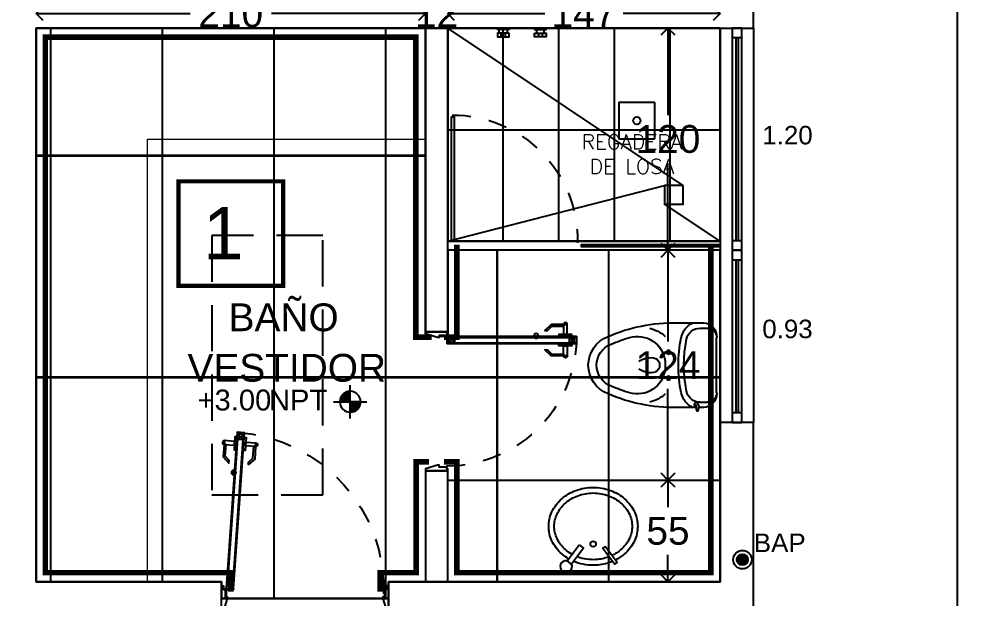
# Model space of a CAD drawing. Header units: metres. Extents: x 116 to 542, y -164 to 56.
# Drawn here: x 504.03 to 509.25, y -89.82 to -86.69 of the extents above; entities that cross this region are included whole.
import ezdxf
from ezdxf.enums import TextEntityAlignment as Align

# ---------------------------------------------------------------- set-up
doc = ezdxf.new("R2010")
doc.units = ezdxf.units.M
doc.header["$PDMODE"] = 35
doc.linetypes.add('AR-169$0$ACAD_ISO07W100', pattern=[3, 0, -3])
doc.linetypes.add('AR-169$0$HIDDEN', pattern=[0.375, 0.25, -0.125])
for name, color, linetype in [('A-ACABADOS PISOS', 1, 'Continuous'), ('A-PISO', 30, 'Continuous'), ('A-ZOCLO', 30, 'Continuous'), ('AR-169$0$A-BAP', 8, 'Continuous'), ('AR-169$0$A-CANCELERIA', 8, 'Continuous'), ('AR-169$0$A-DIM-VANOS', 8, 'Continuous'), ('AR-169$0$A-ESCALON', 8, 'Continuous'), ('AR-169$0$A-EXTERIOR', 8, 'Continuous'), ('AR-169$0$A-MUEBLES FIJOS', 8, 'Continuous'), ('AR-169$0$A-MUROS', 8, 'Continuous'), ('AR-169$0$A-MUROS BAJOS', 8, 'Continuous'), ('AR-169$0$A-PROY LINTERNILLAS', 8, 'AR-169$0$HIDDEN'), ('AR-169$0$A-PUERTAS', 8, 'Continuous'), ('AR-169$0$A-TABLAROCA', 8, 'Continuous'), ('AR-169$0$A-TEXTOS', 8, 'Continuous'), ('AR-169$0$A-TEXTOS 1', 8, 'Continuous'), ('AR-169$0$A-VENTANAS', 8, 'Continuous'), ('AR-169$0$Ar-Niveles', 8, 'Continuous'), ('AR-169$0$Ar-Texto', 7, 'Continuous')]:
    doc.layers.add(name, color=color, linetype=linetype)
doc.layers.add('AR-169$0$A-MUEBLES', color=8, linetype='Continuous', lineweight=0)
doc.layers.add('AR-169$0$Ar-Area', color=8, linetype='Continuous', plot=False)
doc.styles.add('Anot_Arial', font='arial.ttf')
doc.styles.add('AR-169$0$Anot_Arial', font='arial.ttf')
doc.styles.add('AR-169$0$oK', font='romans.shx', dxfattribs={"height": 0.18})
doc.styles.add('AR-169$0$Standard', font='arial.ttf')
doc.styles.get("Standard").update_dxf_attribs({"font": 'arial.ttf'})
doc.dimstyles.new('AR-169$0$VANOS', dxfattribs={"dimtxt": 0.1, "dimasz": 0.05, "dimexe": 0, "dimexo": 0, "dimgap": 0.03, "dimtad": 0, "dimtih": 1, "dimtoh": 1, "dimzin": 0, "dimdsep": 46, "dimtxsty": 'AR-169$0$Standard', "dimblk": 'AR-169$0$_Dot', "dimcen": 0.09, "dimse1": 1, "dimse2": 1, "dimsd1": 1, "dimsd2": 1, "dimclrd": 256, "dimclre": 256, "dimclrt": 256, "dimazin": 0, "dimtfac": 1, "dimtix": 1, "dimtofl": 0, "dimtmove": 2, "dimatfit": 3, "dimldrblk": 'AR-169$0$COTA', "dimfxl": 0, "dimtolj": 1, "dimtzin": 0, "dimlwd": 18, "dimarcsym": 0})
doc.dimstyles.new('DETALLE DE CAMBIOS', dxfattribs={"dimscale": 1.5, "dimtxt": 0.1, "dimasz": 0.05, "dimexe": 0.18, "dimexo": 0.0625, "dimgap": 0.035, "dimtad": 0, "dimtih": 1, "dimtoh": 1, "dimdec": 0, "dimlfac": 100, "dimzin": 0, "dimdsep": 46, "dimtxsty": 'Anot_Arial', "dimblk": 'OPEN90', "dimcen": 0.09, "dimse1": 1, "dimse2": 1, "dimclrd": 1, "dimclre": 4, "dimclrt": 1, "dimadec": 0, "dimazin": 0, "dimtfac": 1, "dimtdec": 0, "dimtix": 1, "dimtofl": 0, "dimtmove": 0, "dimatfit": 3, "dimldrblk": 'OPEN90', "dimfxl": 1, "dimtolj": 1, "dimtzin": 0, "dimarcsym": 0})
pattern_1 = [(0, (-2.923953, -1.1144057), (0, 0.0025), [])]

# ---------------------------------------------------------------- blocks, each defined once
blk = doc.blocks.new('AR-169$0$lav-1')
for points in [[(-0.1424, 0.1216, -0.047253), (-0.1159, 0.1584, -0.102819), (-0.0464, 0.211, -0.110985), (0.0326, 0.2287, -0.110985), (0.1115, 0.211, -0.102819), (0.1811, 0.1584, -0.093047), (0.2262, 0.082, -0.087147), (0.2426, -0.0113)], [(-0.1183, 0.1035, -0.0513), (-0.0933, 0.1387, -0.102819), (-0.0335, 0.1839, -0.110985), (0.0326, 0.1987, -0.110985), (0.0987, 0.1839, -0.102819), (0.1585, 0.1387, -0.093047), (0.198, 0.0718, -0.087147), (0.2126, -0.0113)], [(-0.177, -0.0263, -0.100978), (-0.1611, 0.082, -0.013878), (-0.1562, 0.0944, -0.013878)], [(-0.147, -0.0263, -0.102685), (-0.1328, 0.0718, -0.005142), (-0.1313, 0.0758, -0.005142)], [(-0.1562, -0.117, -0.013878), (-0.1611, -0.1045, -0.07335), (-0.177, -0.0263)], [(0.2426, -0.0113, -0.087147), (0.2262, -0.1045, -0.093047), (0.1811, -0.181, -0.102819), (0.1115, -0.2335, -0.110985), (0.0326, -0.2513, -0.110985), (-0.0464, -0.2335, -0.102819), (-0.1159, -0.181, -0.063055), (-0.1497, -0.1309, -0.063055)], [(-0.1313, -0.0984, -0.005142), (-0.1328, -0.0943, -0.071652), (-0.147, -0.0263)], [(0.2126, -0.0113, -0.087147), (0.198, -0.0943, -0.093047), (0.1585, -0.1612, -0.102819), (0.0987, -0.2064, -0.110985), (0.0326, -0.2213, -0.110985), (-0.0335, -0.2064, -0.102819), (-0.0933, -0.1612, -0.069422), (-0.1253, -0.1126, -0.069422)]]:
    blk.add_lwpolyline(points, format="xyb")
for points in [[(-0.0665, 0.0648), (-0.0845, 0.0407), (-0.1709, 0.1055), (-0.1529, 0.1295)], [(-0.0755, -0.0753), (-0.0845, -0.0633), (-0.1709, -0.128), (-0.1619, -0.14)]]:
    blk.add_lwpolyline(points, close=True)
blk.add_circle((-0.0624, -0.0113), 0.015)
blk.add_arc((-0.1847, 0.1346), 0.0322, 350.8313, 295.2918)
blk = doc.blocks.new('*U649')
at = {"color": 0}
for points in [[(0, -0.02), (0.9227, -0.02), (0.9227, 0.02), (0, 0.02)], [(0, -0.02), (0.04, -0.02), (0.04, 0.02), (0, 0.02)], [(0.9227, 0.02), (0.8827, 0.02), (0.8827, -0.02), (0.9227, -0.02)]]:
    blk.add_lwpolyline(points, close=True, dxfattribs=at)
at = {"color": 8}
for points in [[(0.04, 0.005), (0.8827, 0.005)], [(0.04, -0.005), (0.8827, -0.005)]]:
    blk.add_lwpolyline(points, dxfattribs=at)
at = {"style": 'AR-169$0$Anot_Arial', "flags": 1}
for tag, p in [('ESPACIO', (0.1591, 0.4028)), ('TIPO', (0.1591, 0.3233)), ('NUMERO', (0.1591, 0.2487)), ('MATERIAL', (0.1591, 0.1668))]:
    blk.add_attdef(tag, p, '', height=0.0625, dxfattribs=at)
blk = doc.blocks.new('*U71')
at = {"layer": 'AR-169$0$Ar-Niveles'}
h = blk.add_hatch(dxfattribs=at)
h.set_pattern_fill('_USER', color=256, scale=0.0025, style=0, pattern_type=0)
h.set_pattern_definition(pattern_1)
h.paths.add_polyline_path([(-2.549, -0.364), (-2.549, -0.739), (-2.174, -0.739, 0.414214)])
h = blk.add_hatch(dxfattribs=at)
h.set_pattern_fill('_USER', color=256, scale=0.0025, style=0, pattern_type=0)
h.set_pattern_definition(pattern_1)
h.paths.add_polyline_path([(-2.549, -0.364), (-2.549, -0.739), (-2.174, -0.739, 0.414214)])
h = blk.add_hatch(dxfattribs=at)
h.set_pattern_fill('_USER', color=256, scale=0.0025, style=0, pattern_type=0)
h.set_pattern_definition([(0, (-2.923953, -1.1144057), (0, 0.0025), [])])
h.paths.add_polyline_path([(-2.549, -0.739), (-2.924, -0.739, 0.414214), (-2.549, -1.114)])
for p, q in [((-2.549, -1.339), (-2.549, -0.139)), ((-1.949, -0.739), (-3.149, -0.739))]:
    blk.add_line(p, q, dxfattribs=at)
blk.add_circle((-2.549, -0.739), 0.375, dxfattribs=at)
at = {"layer": 'AR-169$0$Ar-Area', "style": 'AR-169$0$Anot_Arial', "flags": 1}
blk.add_attdef('ESP_AREA', text='', height=0.75, dxfattribs=at).set_placement((0, -2.5), align=Align.BOTTOM_CENTER)
at = {"layer": 'AR-169$0$Ar-Niveles', "style": 'AR-169$0$Anot_Arial'}
for tag, p in [('NIV_TIPO', (-1.78, -1.052)), ('VAL_NIV', (0.283, -1.052))]:
    blk.add_attdef(tag, p, '', height=0.75, dxfattribs=at)
at = {"layer": 'AR-169$0$Ar-Texto', "style": 'AR-169$0$Anot_Arial'}
for tag, p in [('ID_ESP01', (0, 1.5)), ('ID_ESP02', (0, 0))]:
    blk.add_attdef(tag, text='', height=1, dxfattribs=at).set_placement(p, align=Align.BOTTOM_CENTER)
blk = doc.blocks.new('*U91')
at = {"color": 0}
for p, q in [((0.0659, -0.0688), (0.026, -0.0715)), ((0.0619, -0.0971), (0.034, -0.0991)), ((0.1156, -0.8642), (0.0876, -0.8662)), ((0.1235, -0.8917), (0.0836, -0.8945))]:
    blk.add_line(p, q, dxfattribs=at)
at = {"color": 8, "linetype": 'ByBlock'}
for p, q in [((0.0685, -0.6786), (0.0697, -0.6963)), ((0.0717, -0.6803), (0.0727, -0.6942))]:
    blk.add_line(p, q, dxfattribs=at)
at = {"color": 0}
for points in [[(0, -0.0757), (0.01, -0.0757), (0.01, -0.0566), (0.02, -0.0566), (0.02, -0.0166), (0.03, -0.0166), (0.03, -0.0166), (0.03, -0.0066), (0.01, 0.0584), (0, 0.0584), (0, -0.0757)], [(0.9, -0.0757), (0.89, -0.0757), (0.89, -0.0566), (0.88, -0.0566), (0.88, -0.0166), (0.87, -0.0166), (0.87, -0.0166), (0.87, -0.0066), (0.89, 0.0584), (0.9, 0.0584), (0.9, -0.0757)], [(0.025, -0.0516), (0.025, -0.0166)], [(0.03, -0.0562), (0.0649, -0.0538)], [(0.032, -0.0711), (0.0619, -0.0971)], [(0.032, -0.0711), (0.0896, -0.8941)], [(0.034, -0.0991), (0.06, -0.0692)], [(0.1175, -0.8922), (0.06, -0.0692)], [(0.0653, -0.0588), (0.0649, -0.0538)], [(0.0876, -0.8662), (0.1175, -0.8922)], [(0.0896, -0.8941), (0.1156, -0.8642)]]:
    blk.add_lwpolyline(points, dxfattribs=at)
blk.add_lwpolyline([(0.0253, -0.0616), (0.0253, -0.0616), (0.0653, -0.0588), (0.1242, -0.9017), (0.0843, -0.9045)], close=True, dxfattribs=at)
blk.add_lwpolyline([(0.0651, -0.6752), (0.0669, -0.7001, -1)], format="xyb", close=True, dxfattribs=at)
at = {"color": 0, "linetype": 'ByBlock'}
blk.add_lwpolyline([(0.0651, -0.6752), (0.0669, -0.7001, -1)], format="xyb", close=True, dxfattribs=at)
at = {"color": 8, "linetype": 'ByBlock'}
blk.add_lwpolyline([(0.0669, -0.7001), (0.0667, -0.697, 1), (0.0653, -0.6783), (0.0651, -0.6752, -1)], format="xyb", close=True, dxfattribs=at)
at = {"color": 8}
for points in [[(0.0146, -0.8392), (0.0099, -0.7719), (0.04, -0.7372), (0.041, -0.7513), (0.0201, -0.7753), (0.0245, -0.8385)], [(0.1842, -0.8274), (0.1794, -0.76), (0.1448, -0.7299), (0.1457, -0.744), (0.1698, -0.7648), (0.1742, -0.8281)], [(0.0825, -0.8796), (0.0726, -0.8803), (0.0677, -0.8104), (0.0777, -0.8097)], [(0.1225, -0.8768), (0.1324, -0.8761), (0.1275, -0.8063), (0.1176, -0.8069)], [(0.1307, -0.8511), (0.1855, -0.8473), (0.1842, -0.8274), (0.1293, -0.8312)], [(0.0708, -0.8553), (0.016, -0.8592), (0.0146, -0.8392), (0.0694, -0.8354)]]:
    blk.add_lwpolyline(points, close=True, dxfattribs=at)
for points in [[(0.1842, -0.8274), (0.1855, -0.8473, 1)], [(0.0146, -0.8392), (0.016, -0.8592, -1)]]:
    blk.add_lwpolyline(points, format="xyb", close=True, dxfattribs=at)
at = {"color": 0}
blk.add_circle((0.025, -0.0566), 0.005, dxfattribs=at)
at = {"color": 0, "linetype": 'AR-169$0$ACAD_ISO07W100', "ltscale": 0.005}
blk.add_arc((0.025, -0.0566), 0.85, 274, 2.4132, dxfattribs=at)
at = {"style": 'AR-169$0$Anot_Arial', "flags": 1}
for tag, p in [('ESPACIO', (0.109, 0.5853)), ('TOPE', (0.109, 0.5124)), ('TIPO', (0.109, 0.4329)), ('NUMERO', (0.109, 0.3583)), ('MATERIAL', (0.109, 0.2753))]:
    blk.add_attdef(tag, p, '', height=0.0625, dxfattribs=at)
blk = doc.blocks.new('*U657')
at = {"color": 0}
for points in [[(0, -0.02), (0.7151, -0.02), (0.7151, 0.02), (0, 0.02)], [(0, -0.02), (0.04, -0.02), (0.04, 0.02), (0, 0.02)], [(0.7151, 0.02), (0.6751, 0.02), (0.6751, -0.02), (0.7151, -0.02)]]:
    blk.add_lwpolyline(points, close=True, dxfattribs=at)
at = {"color": 8}
for points in [[(0.04, 0.005), (0.6751, 0.005)], [(0.04, -0.005), (0.6751, -0.005)]]:
    blk.add_lwpolyline(points, dxfattribs=at)
at = {"style": 'AR-169$0$Anot_Arial', "flags": 1}
for tag, p in [('ESPACIO', (0.1591, 0.4028)), ('TIPO', (0.1591, 0.3233)), ('NUMERO', (0.1591, 0.2487)), ('MATERIAL', (0.1591, 0.1668))]:
    blk.add_attdef(tag, p, '', height=0.0625, dxfattribs=at)
blk = doc.blocks.new('*D544')
at = {"layer": 'Defpoints', "color": 0, "transparency": 16777216}
for p in [(507.9302, -87.9404), (508.1772, -87.9404), (507.9942, -88.8704)]:
    blk.add_point(p, dxfattribs=at)
at = {"layer": 'AR-169$0$A-DIM-VANOS', "transparency": 16777216, "insert": (508.1772, -88.3655), "char_height": 0.1, "attachment_point": 5, "style": 'AR-169$0$Standard'}
blk.add_mtext('\\A1;0.93', dxfattribs=at)
blk = doc.blocks.new('AR-169$0$_Dot')
at = {"color": 0, "linetype": 'ByBlock', "lineweight": -2}
blk.add_line((-0.5, 0), (-1, 0), dxfattribs=at)
at = {"color": 0, "linetype": 'ByBlock', "const_width": 0.5}
blk.add_lwpolyline([(-0.25, 0, 1), (0.25, 0, 1)], format="xyb", close=True, dxfattribs=at)
blk = doc.blocks.new('AR-169$0$COTA')
blk.add_line((-2.93, 0), (0, 0))
blk.add_lwpolyline([(-1.41, 0), (-1.41, -0.35), (0, -0.35), (0, 0)], close=True)
blk.add_solid([(-1.41, 0), (-1.41, -0.35), (0, 0), (0, -0.35)])
blk = doc.blocks.new('AR-169$0$Wc-7')
for p, q in [((0.1079, 0.2), (0.069, 0.2)), ((0.0191, -0.15), (0.0191, 0.15)), ((0.1079, -0.2), (0.069, -0.2))]:
    blk.add_line(p, q)
for points in [[(0.1283, -0.2286), (0.2355, -0.2286, 0.105528), (0.6046, -0.1552, 0.687855), (0.6046, 0.1552, 0.105528), (0.2355, 0.2286), (0.0892, 0.2286)], [(0.1283, -0.2282, 0.402984), (0.1367, -0.2219, 0.198938), (0.1384, -0.2083, 0.301983), (0.1295, -0.2006, 0.216996), (0.1223, -0.2028, 0.213178), (0.1166, -0.2298, 0.027648), (0.12, -0.2467, 0.543183), (0.1236, -0.2475, 0.151862), (0.1283, -0.2312), (0.1283, -0.2121)]]:
    blk.add_lwpolyline(points, format="xyb")
blk.add_lwpolyline([(0.0892, -0.2286), (0.1164, -0.2286)])
for centre in [(0.279, 0.07), (0.279, -0.07)]:
    blk.add_circle(centre, 0.01)
for centre, radius, start, end in [((0.0925, 0.155), 0.0737, 92.627, 183.8822), ((0.0979, 0.125), 0.115, 11.4749, 64.2439), ((0.069, 0.15), 0.05, 90, 180), ((0.1079, 0.125), 0.075, 11.4749, 90), ((0.4156, 0.0337), 0.1692, 102.1216, 134.2496), ((-0.508, 0), 0.7035, 348.5251, 11.4749), ((-0.518, 0), 0.7435, 348.5251, 11.4749), ((0.4467, 0.0052), 0.15, 73.6719, 173.3802), ((0.2481, -0.6728), 0.8565, 66.6361, 73.6719), ((0.5452, 0), 0.1212, 290.5489, 69.4511), ((0.4914, 0), 0.1951, 173.3802, 186.6198), ((0.3689, 0), 0.0423, 119.5091, 240.4909), ((0.3763, -0.0664), 0.1071, 54.56, 105.2872), ((0.4467, -0.0052), 0.15, 186.6198, 286.3281), ((0.3763, 0.0664), 0.1071, 254.7128, 305.44), ((0.0925, -0.155), 0.0737, 176.1178, 267.373), ((0.069, -0.15), 0.05, 180, 270), ((0.1079, -0.125), 0.075, 270, 348.5251), ((0.0979, -0.125), 0.115, 295.7561, 348.5251), ((0.4156, -0.0337), 0.1692, 225.7504, 257.8784), ((0.2481, 0.6728), 0.8565, 286.3281, 293.3639)]:
    blk.add_arc(centre, radius, start, end)
blk = doc.blocks.new('*U158')
at = {"color": 0}
for p, q in [((0.059, -0.0879), (0.031, -0.0879)), ((0.059, -0.0979), (0.031, -0.0979)), ((0.059, -0.1259), (0.031, -0.1259)), ((0.059, -0.7449), (0.031, -0.7449)), ((0.059, -0.7729), (0.031, -0.7729)), ((0.031, -0.7829), (0.059, -0.7829))]:
    blk.add_line(p, q, dxfattribs=at)
at = {"color": 8, "linetype": 'ByBlock'}
for p, q in [((0.025, -0.5565), (0.025, -0.5742)), ((0.0281, -0.5583), (0.0281, -0.5723))]:
    blk.add_line(p, q, dxfattribs=at)
at = {"color": 0}
for points in [[(0, -0.0879), (0.01, -0.0879), (0.01, -0.0829), (0.02, -0.0829), (0.02, -0.0429), (0.03, -0.0429), (0.03, -0.0429), (0.03, -0.0329), (0.01, 0.0321), (0, 0.0321), (0, -0.0879)], [(0.75, -0.0879), (0.74, -0.0879), (0.74, -0.0829), (0.73, -0.0829), (0.73, -0.0429), (0.72, -0.0429), (0.72, -0.0429), (0.72, -0.0329), (0.74, 0.0321), (0.75, 0.0321), (0.75, -0.0879)], [(0.025, -0.0779), (0.025, -0.0429)], [(0.03, -0.0829), (0.065, -0.0829)], [(0.031, -0.1259), (0.059, -0.0979)], [(0.031, -0.0979), (0.059, -0.1259)], [(0.065, -0.0879), (0.065, -0.0829)], [(0.031, -0.7449), (0.059, -0.7729)], [(0.031, -0.7729), (0.059, -0.7449)]]:
    blk.add_lwpolyline(points, dxfattribs=at)
for points in [[(0.025, -0.0879), (0.031, -0.0879), (0.031, -0.7829), (0.025, -0.7829)], [(0.065, -0.0879), (0.059, -0.0879), (0.059, -0.7829), (0.065, -0.7829)]]:
    blk.add_lwpolyline(points, close=True, dxfattribs=at)
blk.add_lwpolyline([(0.0219, -0.5528), (0.0219, -0.5778, -1)], format="xyb", close=True, dxfattribs=at)
at = {"color": 0, "linetype": 'ByBlock'}
blk.add_lwpolyline([(0.0219, -0.5528), (0.0219, -0.5778, -1)], format="xyb", close=True, dxfattribs=at)
at = {"color": 8, "linetype": 'ByBlock'}
blk.add_lwpolyline([(0.0219, -0.5778), (0.0219, -0.5747, 1), (0.0219, -0.5559), (0.0219, -0.5528, -1)], format="xyb", close=True, dxfattribs=at)
at = {"color": 8}
for points in [[(-0.04, -0.7129), (-0.04, -0.6454), (-0.0075, -0.6129), (-0.0075, -0.627), (-0.03, -0.6495), (-0.03, -0.7129)], [(0.13, -0.7129), (0.13, -0.6454), (0.0975, -0.6129), (0.0975, -0.627), (0.12, -0.6495), (0.12, -0.7129)], [(0.015, -0.7329), (-0.04, -0.7329), (-0.04, -0.7129), (0.015, -0.7129)], [(0.025, -0.7579), (0.015, -0.7579), (0.015, -0.6879), (0.025, -0.6879)], [(0.065, -0.7579), (0.075, -0.7579), (0.075, -0.6879), (0.065, -0.6879)], [(0.075, -0.7329), (0.13, -0.7329), (0.13, -0.7129), (0.075, -0.7129)]]:
    blk.add_lwpolyline(points, close=True, dxfattribs=at)
for points in [[(-0.04, -0.7129), (-0.04, -0.7329, -1)], [(0.13, -0.7129), (0.13, -0.7329, 1)]]:
    blk.add_lwpolyline(points, format="xyb", close=True, dxfattribs=at)
at = {"color": 0}
blk.add_circle((0.025, -0.0829), 0.005, dxfattribs=at)
at = {"color": 0, "linetype": 'AR-169$0$HIDDEN', "ltscale": 0.25}
blk.add_arc((0.025, -0.0829), 0.7, 270, 2.4132, dxfattribs=at)
at = {"style": 'AR-169$0$Anot_Arial', "flags": 1}
for tag, p in [('ESPACIO', (0.109, 0.5853)), ('TOPE', (0.109, 0.5124)), ('TIPO', (0.109, 0.4329)), ('NUMERO', (0.109, 0.3583)), ('MATERIAL', (0.109, 0.2753))]:
    blk.add_attdef(tag, p, '', height=0.0625, dxfattribs=at)
blk = doc.blocks.new('AR-169$0$MNRLS')
for p, q in [((0.028, 0.12136), (0.008, 0.12136)), ((0.048, 0.11072), (0.028, 0.11072)), ((0.008, 0.07864), (0.028, 0.07864)), ((0.028, 0.08928), (0.048, 0.08928)), ((0.008, -0.07864), (0.028, -0.07864)), ((0.028, -0.08928), (0.048, -0.08928)), ((0.028, -0.12136), (0.008, -0.12136)), ((0.048, -0.11072), (0.028, -0.11072))]:
    blk.add_line(p, q)
for points in [[(0, 0.068), (0.008, 0.068), (0.008, 0.132), (0, 0.132)], [(0.028, 0.068), (0.028, 0.132), (0.048, 0.132), (0.048, 0.068)], [(0, -0.068), (0.008, -0.068), (0.008, -0.132), (0, -0.132)], [(0.028, -0.068), (0.028, -0.132), (0.048, -0.132), (0.048, -0.068)]]:
    blk.add_lwpolyline(points, close=True)
at = {"layer": 'Defpoints', "color": 8}
blk.add_line((0, 0.068), (0, -0.068), dxfattribs=at)
blk = doc.blocks.new('*U179')
blk.add_lwpolyline([(0.035, -0.025), (0.02, -0.025), (0.0198, -0.6963), (0.0348, -0.6963)], close=True)
at = {"color": 8, "linetype": 'AR-169$0$HIDDEN', "ltscale": 0.3}
blk.add_arc((0.0257, -0.0306), 0.6746, 269.9307, 1.2942, dxfattribs=at)
at = {"style": 'AR-169$0$Anot_Arial', "flags": 1}
for tag, p in [('ESPACIO', (0.1591, 0.5853)), ('TOPE', (0.1591, 0.5124)), ('TIPO', (0.1591, 0.4329)), ('NUMERO', (0.1591, 0.3583)), ('MATERIAL', (0.1591, 0.2824))]:
    blk.add_attdef(tag, p, '', height=0.0625, dxfattribs=at)
blk = doc.blocks.new('_Open90')
at = {"color": 0, "linetype": 'ByBlock', "lineweight": -2}
for p, q in [((0, 0), (-1, 0)), ((-0.5, 0.5), (0, 0)), ((0, 0), (-0.5, -0.5))]:
    blk.add_line(p, q, dxfattribs=at)
blk = doc.blocks.new('*D638')
at = {"layer": 'A-PISO', "color": 1, "lineweight": -2, "ltscale": 100, "transparency": 16777216}
for p, q in [((504.1992, -86.6624), (504.955, -86.6624)), ((506.1492, -86.6624), (505.3934, -86.6624))]:
    blk.add_line(p, q, dxfattribs=at)
at = {"layer": 'Defpoints', "color": 0, "ltscale": 100, "transparency": 16777216}
for p in [(506.2242, -86.6624), (504.1242, -86.7404), (506.2242, -86.7404)]:
    blk.add_point(p, dxfattribs=at)
at = {"layer": 'A-PISO', "color": 1, "lineweight": -2, "ltscale": 100, "transparency": 16777216, "xscale": 0.07500000000000001, "yscale": 0.07500000000000001, "zscale": 0.07500000000000001, "rotation": 180}
blk.add_blockref('_Open90', (504.1242, -86.6624), dxfattribs=at)
at = {"layer": 'A-PISO', "color": 1, "lineweight": -2, "ltscale": 100, "transparency": 16777216, "xscale": 0.07500000000000001, "yscale": 0.07500000000000001, "zscale": 0.07500000000000001}
blk.add_blockref('_Open90', (506.2242, -86.6624), dxfattribs=at)
at = {"layer": 'A-PISO', "color": 1, "ltscale": 100, "transparency": 16777216, "insert": (505.1742, -86.6624), "char_height": 0.15, "attachment_point": 5, "style": 'Anot_Arial'}
blk.add_mtext('\\A1;210', dxfattribs=at)
blk = doc.blocks.new('*D639')
at = {"layer": 'Defpoints', "color": 0, "ltscale": 100, "transparency": 16777216}
for p in [(506.3442, -86.6624), (506.2242, -86.7404), (506.3442, -86.7404)]:
    blk.add_point(p, dxfattribs=at)
at = {"layer": 'A-PISO', "color": 1, "ltscale": 100, "transparency": 16777216, "insert": (506.2842, -86.6624), "char_height": 0.15, "attachment_point": 5, "style": 'Anot_Arial'}
blk.add_mtext('\\A1;12', dxfattribs=at)
blk = doc.blocks.new('*D640')
at = {"layer": 'A-PISO', "color": 1, "lineweight": -2, "ltscale": 100, "transparency": 16777216}
for p, q in [((506.4192, -86.6624), (506.8681, -86.6624)), ((507.7392, -86.6624), (507.2904, -86.6624))]:
    blk.add_line(p, q, dxfattribs=at)
at = {"layer": 'Defpoints', "color": 0, "ltscale": 100, "transparency": 16777216}
for p in [(507.8142, -86.6624), (506.3442, -86.7404), (507.8142, -86.7404)]:
    blk.add_point(p, dxfattribs=at)
at = {"layer": 'A-PISO', "color": 1, "lineweight": -2, "ltscale": 100, "transparency": 16777216, "xscale": 0.07500000000000001, "yscale": 0.07500000000000001, "zscale": 0.07500000000000001, "rotation": 180}
blk.add_blockref('_Open90', (506.3442, -86.6624), dxfattribs=at)
at = {"layer": 'A-PISO', "color": 1, "lineweight": -2, "ltscale": 100, "transparency": 16777216, "xscale": 0.07500000000000001, "yscale": 0.07500000000000001, "zscale": 0.07500000000000001}
blk.add_blockref('_Open90', (507.8142, -86.6624), dxfattribs=at)
at = {"layer": 'A-PISO', "color": 1, "ltscale": 100, "transparency": 16777216, "insert": (507.0792, -86.6624), "char_height": 0.15, "attachment_point": 5, "style": 'Anot_Arial'}
blk.add_mtext('\\A1;147', dxfattribs=at)
blk = doc.blocks.new('*D644')
at = {"layer": 'A-PISO', "color": 1, "lineweight": -2, "ltscale": 100, "transparency": 16777216}
for p, q in [((507.5325, -86.8154), (507.5325, -87.2113)), ((507.5325, -87.8654), (507.5325, -87.4695))]:
    blk.add_line(p, q, dxfattribs=at)
at = {"layer": 'Defpoints', "color": 0, "ltscale": 100, "transparency": 16777216}
for p in [(507.8142, -86.7404), (507.5325, -87.9404), (507.8142, -87.9404)]:
    blk.add_point(p, dxfattribs=at)
at = {"layer": 'A-PISO', "color": 1, "lineweight": -2, "ltscale": 100, "transparency": 16777216, "xscale": 0.07500000000000001, "yscale": 0.07500000000000001, "zscale": 0.07500000000000001}
for p, rotation in [((507.5325, -86.7404), 90), ((507.5325, -87.9404), 270)]:
    blk.add_blockref('_Open90', p, dxfattribs=dict(at, rotation=rotation))
at = {"layer": 'A-PISO', "color": 1, "ltscale": 100, "transparency": 16777216, "insert": (507.5325, -87.3404), "char_height": 0.15, "attachment_point": 5, "style": 'Anot_Arial'}
blk.add_mtext('\\A1;120', dxfattribs=at)
blk = doc.blocks.new('*D645')
at = {"layer": 'A-PISO', "color": 1, "lineweight": -2, "ltscale": 100, "transparency": 16777216}
for p, q in [((507.5325, -88.0154), (507.5325, -88.4326)), ((507.5325, -89.1054), (507.5325, -88.6882))]:
    blk.add_line(p, q, dxfattribs=at)
at = {"layer": 'Defpoints', "color": 0, "ltscale": 100, "transparency": 16777216}
for p in [(507.8142, -87.9404), (507.5325, -89.1804), (507.8142, -89.1804)]:
    blk.add_point(p, dxfattribs=at)
at = {"layer": 'A-PISO', "color": 1, "lineweight": -2, "ltscale": 100, "transparency": 16777216, "xscale": 0.07500000000000001, "yscale": 0.07500000000000001, "zscale": 0.07500000000000001}
for p, rotation in [((507.5325, -87.9404), 90), ((507.5325, -89.1804), 270)]:
    blk.add_blockref('_Open90', p, dxfattribs=dict(at, rotation=rotation))
at = {"layer": 'A-PISO', "color": 1, "ltscale": 100, "transparency": 16777216, "insert": (507.5325, -88.5604), "char_height": 0.15, "attachment_point": 5, "style": 'Anot_Arial'}
blk.add_mtext('\\A1;124', dxfattribs=at)
blk = doc.blocks.new('*D646')
at = {"layer": 'A-PISO', "color": 1, "lineweight": -2, "ltscale": 100, "transparency": 16777216}
for p, q in [((507.5325, -89.2554), (507.5325, -89.3266)), ((507.5325, -89.6554), (507.5325, -89.5842))]:
    blk.add_line(p, q, dxfattribs=at)
at = {"layer": 'Defpoints', "color": 0, "ltscale": 100, "transparency": 16777216}
for p in [(507.8142, -89.1804), (507.5325, -89.7304), (507.8142, -89.7304)]:
    blk.add_point(p, dxfattribs=at)
at = {"layer": 'A-PISO', "color": 1, "lineweight": -2, "ltscale": 100, "transparency": 16777216, "xscale": 0.07500000000000001, "yscale": 0.07500000000000001, "zscale": 0.07500000000000001}
for p, rotation in [((507.5325, -89.1804), 90), ((507.5325, -89.7304), 270)]:
    blk.add_blockref('_Open90', p, dxfattribs=dict(at, rotation=rotation))
at = {"layer": 'A-PISO', "color": 1, "ltscale": 100, "transparency": 16777216, "insert": (507.5325, -89.4554), "char_height": 0.15, "attachment_point": 5, "style": 'Anot_Arial'}
blk.add_mtext('\\A1;55', dxfattribs=at)
blk = doc.blocks.new('*D658')
at = {"layer": 'Defpoints', "color": 0, "transparency": 16777216}
for p in [(507.9302, -86.7404), (508.1772, -86.7404), (507.9302, -87.9404)]:
    blk.add_point(p, dxfattribs=at)
at = {"layer": 'AR-169$0$A-DIM-VANOS', "transparency": 16777216, "insert": (508.1772, -87.3193), "char_height": 0.1, "attachment_point": 5, "style": 'AR-169$0$Standard'}
blk.add_mtext('\\A1;1.20', dxfattribs=at)

msp = doc.modelspace()

# ---------------------------------------------------------------- hatches: boundary and pattern name
at = {"layer": 'AR-169$0$A-BAP'}
h = msp.add_hatch(color=256, dxfattribs=at)
h.dxf.hatch_style = 1
edge = h.paths.add_edge_path()
edge.add_arc((507.9342, -89.6104), 0.03, -180, 180)

# ---------------------------------------------------------------- linework, layer by layer
msp.add_circle((496.5529, -118.4388), 45.3176)
at = {"layer": 'A-ACABADOS PISOS', "const_width": 0.0226}
msp.add_lwpolyline([(505.4568, -88.1326), (504.892, -88.1326), (504.892, -87.5678), (505.4568, -87.5678)], close=True, dxfattribs=at)
at = {"layer": 'A-PISO'}
for p, q in [((506.6442, -87.8904), (506.6442, -86.7404)), ((506.9442, -87.8904), (506.9442, -86.7404)), ((507.2442, -87.8904), (507.2442, -86.7404)), ((507.5442, -87.8904), (507.5442, -86.7404)), ((506.3442, -87.2904), (507.8142, -87.2904))]:
    msp.add_line(p, q, dxfattribs=at)
for points in [[(506.2242, -86.7404), (504.1242, -86.7404), (504.1242, -89.7304), (505.1242, -89.7304), (505.1242, -89.8204), (506.0242, -89.8204), (506.0242, -89.7304), (507.8142, -89.7304), (507.8142, -87.9404), (506.3442, -87.9404), (506.3442, -88.3804), (506.2242, -88.3804)], [(504.1242, -86.7404), (504.2022, -86.7404), (504.2022, -87.4284), (504.1242, -87.4284)], [(507.8142, -86.7404), (506.3442, -86.7404), (506.3442, -87.8904), (507.8142, -87.8904)], [(506.3442, -86.7404), (507.8142, -86.7404), (507.8142, -87.8904), (506.3442, -87.8904)], [(504.1242, -87.4304), (504.2022, -87.4304), (504.2022, -88.6244), (504.1242, -88.6244)], [(504.2042, -87.4304), (504.8042, -87.4304), (504.8042, -88.6244), (504.2042, -88.6244)], [(504.8062, -87.4304), (505.4062, -87.4304), (505.4062, -88.6244), (504.8062, -88.6244)], [(505.4082, -87.4304), (506.0082, -87.4304), (506.0082, -88.6244), (505.4082, -88.6244)], [(504.1242, -88.6264), (504.2022, -88.6264), (504.2022, -89.7304), (504.1242, -89.7304)], [(504.2042, -88.6264), (504.8042, -88.6264), (504.8042, -89.7304), (504.2042, -89.7304)], [(505.4082, -88.6264), (506.0082, -88.6264), (506.0082, -89.8204), (505.4082, -89.8204)]]:
    msp.add_lwpolyline(points, close=True, dxfattribs=at)
for points in [[(504.8042, -86.7404), (504.8042, -87.4284), (504.2042, -87.4284), (504.2042, -86.7404)], [(505.4062, -86.7404), (505.4062, -87.4284), (504.8062, -87.4284), (504.8062, -86.7404)], [(506.0082, -86.7404), (506.0082, -87.4284), (505.4082, -87.4284), (505.4082, -86.7404)], [(506.2242, -87.4284), (506.0102, -87.4284), (506.0102, -86.7404)], [(506.6102, -87.9404), (506.6102, -88.6244), (506.0102, -88.6244), (506.0102, -87.4304), (506.2242, -87.4304)], [(507.2122, -87.9404), (507.2122, -88.6244), (506.6122, -88.6244), (506.6122, -87.9404)], [(507.8142, -87.9404), (507.8142, -88.6244), (507.2142, -88.6244), (507.2142, -87.9404)], [(505.1242, -89.7304), (504.8062, -89.7304), (504.8062, -88.6264), (505.4062, -88.6264), (505.4062, -89.8204), (505.1242, -89.8204)], [(506.0242, -89.8204), (506.0102, -89.8204), (506.0102, -88.6264), (506.6102, -88.6264), (506.6102, -89.7304)], [(506.6122, -89.7304), (506.6122, -88.6264), (507.2122, -88.6264), (507.2122, -89.7304)], [(507.2142, -89.7304), (507.2142, -88.6264), (507.8142, -88.6264), (507.8142, -89.7304)]]:
    msp.add_lwpolyline(points, dxfattribs=at)
at = {"layer": 'A-ZOCLO', "const_width": 0.03}
for points in [[(505.1742, -89.7823), (505.1742, -89.6804), (504.1742, -89.6804), (504.1742, -86.7904), (506.1721, -86.7904), (506.1721, -88.4095), (506.2571, -88.4095)], [(506.3241, -88.4095), (506.3938, -88.4095), (506.3938, -87.9104)], [(506.3241, -89.0827), (506.3938, -89.0827), (506.3938, -89.6804), (507.7642, -89.6804), (507.7642, -88.8704), (507.7642, -87.9104)], [(505.9797, -89.7834), (505.9797, -89.6804), (506.1746, -89.6804), (506.1746, -89.0827), (506.2443, -89.0827)]]:
    msp.add_lwpolyline(points, dxfattribs=at)
at = {"layer": 'AR-169$0$A-BAP'}
for radius in [0.05, 0.03]:
    msp.add_circle((507.9342, -89.6104), radius, dxfattribs=at)
at = {"layer": 'AR-169$0$A-CANCELERIA'}
msp.add_lwpolyline([(507.8142, -87.9104), (507.0642, -87.9104), (507.0642, -87.9204), (507.8142, -87.9204)], close=True, dxfattribs=at)
at = {"layer": 'AR-169$0$A-ESCALON', "color": 8}
for points in [[(507.6142, -87.5904), (506.3442, -86.7404)], [(506.3442, -87.8904), (507.5142, -87.5904)], [(507.8142, -87.8904), (507.5142, -87.6904)]]:
    msp.add_lwpolyline(points, dxfattribs=at)
msp.add_lwpolyline([(507.6142, -87.5904), (507.5142, -87.5904), (507.5142, -87.6904), (507.6142, -87.6904)], close=True, dxfattribs=at)
at = {"layer": 'AR-169$0$A-ESCALON'}
for points in [[(507.8142, -87.8904), (506.3442, -87.8904)], [(507.8142, -87.9404), (506.3442, -87.9404)]]:
    msp.add_lwpolyline(points, dxfattribs=at)
at = {"layer": 'AR-169$0$A-EXTERIOR', "color": 8, "linetype": 'Continuous'}
msp.add_lwpolyline([(499.5942, -92.7104), (499.5942, -98.7104), (509.0942, -98.7104), (509.0942, -79.8604)], dxfattribs=at)
at = {"layer": 'AR-169$0$A-MUEBLES'}
msp.add_lwpolyline([(504.7242, -89.7304), (504.7242, -87.3404), (506.2242, -87.3404)], dxfattribs=at)
at = {"layer": 'AR-169$0$A-MUEBLES FIJOS'}
msp.add_lwpolyline([(507.4592, -87.1429), (507.2692, -87.1429, 0.414214), (507.2667, -87.1454), (507.2667, -87.3354, 0.414214), (507.2692, -87.3379), (507.4592, -87.3379, 0.414214), (507.4617, -87.3354), (507.4617, -87.1454, 0.414214)], format="xyb", close=True, dxfattribs=at)
msp.add_lwpolyline([(507.8142, -89.7304), (506.3442, -89.7304), (506.3442, -89.1804), (507.8142, -89.1804)], close=True, dxfattribs=at)
msp.add_circle((507.3642, -87.2404), 0.02, dxfattribs=at)
at = {"layer": 'AR-169$0$A-MUROS'}
msp.add_lwpolyline([(504.5242, -86.5604), (504.5242, -85.8604), (504.3442, -85.8604), (504.3442, -86.5604), (503.9442, -86.5604), (503.9442, -89.9104), (505.1242, -89.9104), (505.1242, -89.7304), (504.1242, -89.7304), (504.1242, -86.7404), (507.9942, -86.7404), (507.9942, -86.5604), (504.5242, -86.5604)], dxfattribs=at)
msp.add_lwpolyline([(506.0242, -89.7304), (506.0242, -89.9104), (507.9942, -89.9104), (507.9942, -89.9104), (507.9942, -88.8704), (507.8142, -88.8704), (507.8142, -89.7304)], close=True, dxfattribs=at)
at = {"layer": 'AR-169$0$A-MUROS BAJOS'}
for points in [[(507.8142, -86.7404), (507.8142, -87.9104)], [(507.9942, -86.7404), (507.9942, -87.9104)], [(507.8142, -87.9104), (507.8142, -88.8704)], [(507.9942, -87.9104), (507.9942, -88.8704)]]:
    msp.add_lwpolyline(points, dxfattribs=at)
at = {"layer": 'AR-169$0$A-PROY LINTERNILLAS'}
msp.add_lwpolyline([(505.6717, -87.8606), (505.0717, -87.8606), (505.0717, -89.2606), (505.6717, -89.2606)], close=True, dxfattribs=at)
at = {"layer": 'AR-169$0$A-TABLAROCA'}
for points in [[(506.3442, -86.7404), (506.2242, -86.7404), (506.2242, -88.3804), (506.3442, -88.3804)], [(506.3442, -89.1304), (506.2242, -89.1304), (506.2242, -89.7304), (506.3442, -89.7304)]]:
    msp.add_lwpolyline(points, close=True, dxfattribs=at)

# ---------------------------------------------------------------- block references
at = {"layer": 'AR-169$0$A-CANCELERIA', "xscale": -1, "rotation": 180}
msp.add_blockref('*U179', (506.3442, -87.9154), dxfattribs=at)
at = {"layer": 'AR-169$0$A-MUEBLES FIJOS', "xscale": -1, "rotation": 90}
msp.add_blockref('AR-169$0$MNRLS', (506.7442, -86.7404), dxfattribs=at)
at = {"layer": 'AR-169$0$A-MUEBLES FIJOS', "xscale": -1}
msp.add_blockref('AR-169$0$Wc-7', (507.8142, -88.5604), dxfattribs=at)
at = {"layer": 'AR-169$0$A-MUEBLES FIJOS', "extrusion": (0, 0, -1), "xscale": -1, "zscale": -1, "rotation": 270}
msp.add_blockref('AR-169$0$lav-1', (-507.1179, -89.463), dxfattribs=at)
at = {"layer": 'AR-169$0$A-PUERTAS', "ltscale": 0.18, "xscale": -1}
for name, p, rotation in [('*U158', (506.2563, -88.3804), 90.00000000000007), ('*U91', (505.1242, -89.8271), 180)]:
    msp.add_blockref(name, p, dxfattribs=dict(at, rotation=rotation))
at = {"layer": 'AR-169$0$A-TEXTOS'}
ref = msp.add_blockref('*U71', (505.4364, -88.647), dxfattribs=dict(at, xscale=-0.15, yscale=0.15, zscale=0.15))
ref.add_attrib('ID_ESP01', 'BAÑO ', dxfattribs={"layer": 'AR-169$0$Ar-Texto', "height": 0.15, "rotation": 0, "style": 'AR-169$0$Standard'}).set_placement((505.4886, -88.422), align=Align.BOTTOM_CENTER)
ref.add_attrib('ID_ESP02', 'VESTIDOR', dxfattribs={"layer": 'AR-169$0$Ar-Texto', "height": 0.15, "rotation": 0, "style": 'AR-169$0$Standard'}).set_placement((505.4763, -88.6945), align=Align.BOTTOM_CENTER)
ref.add_attrib('NIV_TIPO', 'NPT', (505.3802, -88.8048), dxfattribs={"layer": 'AR-169$0$Ar-Niveles', "height": 0.1125, "style": 'AR-169$0$Anot_Arial'})
ref.add_attrib('VAL_NIV', '+3.00', (504.9951, -88.8048), dxfattribs={"layer": 'AR-169$0$Ar-Niveles', "height": 0.1125, "style": 'AR-169$0$Anot_Arial'})
at = {"layer": 'AR-169$0$A-VENTANAS', "ltscale": 0.18, "xscale": 1.300600813040662, "yscale": 1.300600813040662, "zscale": 1.300600813040662, "rotation": 270}
for name, p in [('*U649', (507.9042, -86.7404)), ('*U657', (507.9042, -87.9404))]:
    msp.add_blockref(name, p, dxfattribs=at)

# ---------------------------------------------------------------- texts
at = {"layer": 'A-ACABADOS PISOS', "insert": (505.2437, -87.7073), "char_height": 0.2824, "attachment_point": 3}
msp.add_mtext_dynamic_manual_height_columns('1', width=0.258238, gutter_width=0.8066, heights=[0], dxfattribs=at)
at = {"layer": 'AR-169$0$A-BAP', "style": 'AR-169$0$Standard'}
msp.add_text('BAP', height=0.1, dxfattribs=at).set_placement((507.9957, -89.5694))
at = {"layer": 'AR-169$0$A-TEXTOS 1', "insert": (507.3377, -87.421), "char_height": 0.08, "attachment_point": 5, "style": 'AR-169$0$oK'}
msp.add_mtext_dynamic_manual_height_columns('REGADERA DE LOSA', width=0.73038, gutter_width=12.5, heights=[0], dxfattribs=at)

# ---------------------------------------------------------------- dimensions: what is measured, and where the dimension line sits
at = {"layer": 'A-PISO', "ltscale": 100}
for base, p1, p2, picture, middle in [((506.2242, -86.6624), (504.1242, -86.7404), (506.2242, -86.7404), '*D638', (505.1742, -86.6624)), ((506.3442, -86.6624), (506.2242, -86.7404), (506.3442, -86.7404), '*D639', (506.2842, -86.6624)), ((507.8142, -86.6624), (506.3442, -86.7404), (507.8142, -86.7404), '*D640', (507.0792, -86.6624))]:
    dim = msp.add_linear_dim(base=base, p1=p1, p2=p2, dimstyle='DETALLE DE CAMBIOS', dxfattribs=at)
    dim.commit()
    dim.dimension.update_dxf_attribs({"geometry": picture, "text_midpoint": middle})
for base, p1, p2, picture, middle in [((507.5325, -87.9404), (507.8142, -86.7404), (507.8142, -87.9404), '*D644', (507.5325, -87.3404)), ((507.5325, -89.1804), (507.8142, -87.9404), (507.8142, -89.1804), '*D645', (507.5325, -88.5604)), ((507.5325, -89.7304), (507.8142, -89.1804), (507.8142, -89.7304), '*D646', (507.5325, -89.4554))]:
    dim = msp.add_linear_dim(base=base, p1=p1, p2=p2, angle=90, dimstyle='DETALLE DE CAMBIOS', dxfattribs=at)
    dim.commit()
    dim.dimension.update_dxf_attribs({"geometry": picture, "text_midpoint": middle})
at = {"layer": 'AR-169$0$A-DIM-VANOS'}
for base, p1, p2, picture, middle in [((508.1772, -86.7404), (507.9302, -87.9404), (507.9302, -86.7404), '*D658', (508.1772, -87.3193)), ((508.1772, -87.9404), (507.9942, -88.8704), (507.9302, -87.9404), '*D544', (508.1772, -88.3655))]:
    dim = msp.add_linear_dim(base=base, p1=p1, p2=p2, angle=90, dimstyle='AR-169$0$VANOS', dxfattribs=at)
    dim.commit()
    dim.dimension.update_dxf_attribs({"geometry": picture, "text_midpoint": middle, "dimtype": 160})

doc.saveas('drawing.dxf')
